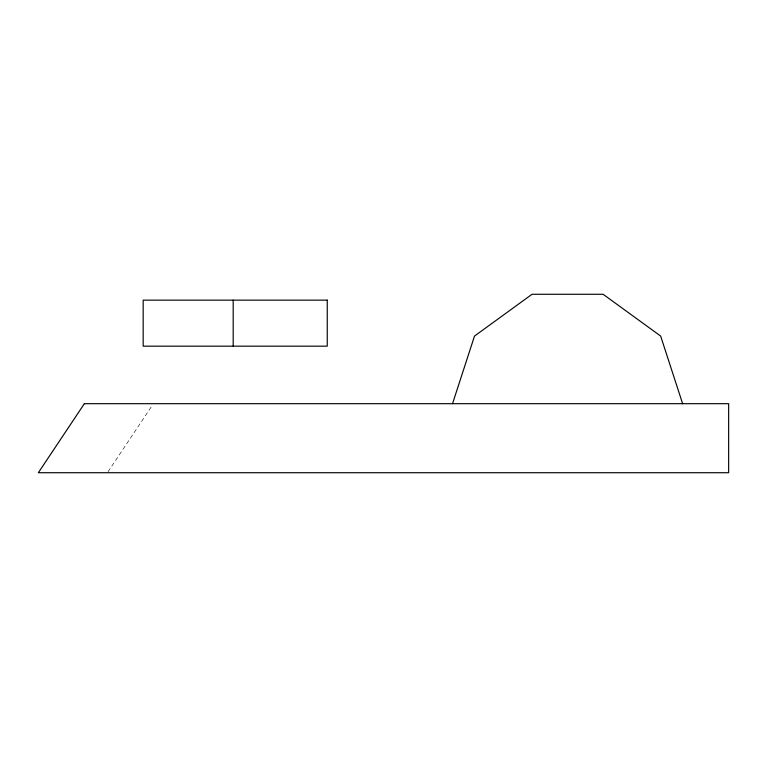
<?xml version="1.0" encoding="UTF-8"?>
<svg xmlns="http://www.w3.org/2000/svg" width="767" height="767" viewBox="0 0 767 767"><rect width="100%" height="100%" fill="white"/><g stroke="black" fill="none" stroke-linecap="round" stroke-linejoin="round"><path stroke-width="0.58" stroke-dasharray="3.83 2.88" d="M108.042 471.734L152.087 405.666"/><path stroke-width="1.15" d="M452.53 403.691L474.505 336.071L532.03 294.279L603.13 294.279L660.655 336.071L682.63 403.691M233.187 300.146L233.187 346.166M84.37 403.691L38.35 472.721L728.65 472.721L728.65 403.691L84.37 403.691M327.25 300.146L143.17 300.146L143.17 346.166L327.25 346.166L327.25 300.146"/></g></svg>
